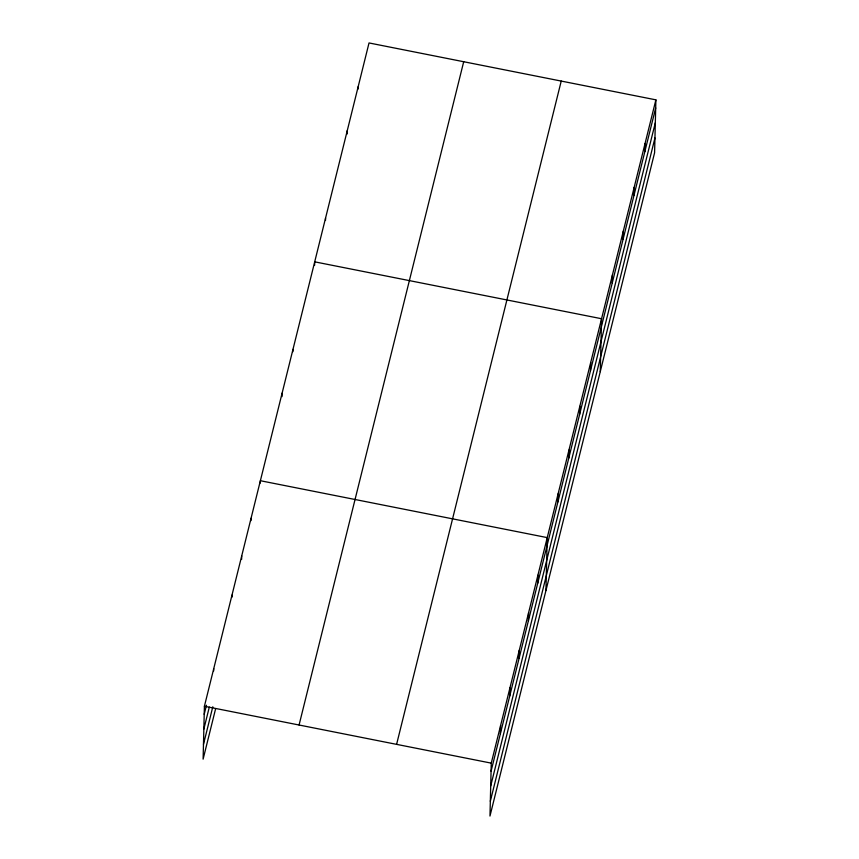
<?xml version="1.0" encoding="UTF-8"?>
<svg xmlns="http://www.w3.org/2000/svg" width="859" height="859" viewBox="0 0 859 859"><rect width="100%" height="100%" fill="white"/><g stroke="black" fill="none" stroke-linecap="round" stroke-linejoin="round"><path stroke-width="1.29" d="M655.889 99.848L491.262 763.136L489.974 816.05L654.59 152.762L655.889 99.848L369.026 42.95L204.41 706.238L203.111 759.152L215.652 708.611M213.676 670.965L213.73 668.656M232.306 596.941L232.359 594.632M241.637 559.359L241.723 555.891M250.989 520.618L251.053 518.31M260.32 483.026L260.374 480.718L547.237 537.616L545.937 590.53M282.02 396.633L282.106 393.164M292.919 351.696L292.973 349.388M314.619 265.302L314.705 261.834L601.558 318.732L600.269 371.646M325.518 220.366L325.572 218.057M347.219 133.972L347.304 130.504M358.106 89.035L358.171 86.727M500.389 733.629L500.593 725.554M509.72 696.037L509.924 687.962M519.051 658.456L519.244 650.381M528.382 620.874L528.575 612.789M537.713 583.282L537.906 575.208M557.899 501.924L558.103 493.839M568.765 458.148L568.969 450.062M579.632 414.36L579.836 406.286M590.498 370.583L590.691 362.509M612.231 283.03L612.424 274.955M623.097 239.253L623.29 231.178M633.963 195.476L634.157 187.402M644.83 151.699L645.023 143.625M204.206 714.323L206.461 705.25M203.841 729.108L209.317 707.075M203.476 744.356L212.807 706.774M299.072 725.017L463.699 61.73M396.6 744.356L561.228 81.068M491.069 771.21L655.696 107.923M490.704 786.006L655.331 122.719M490.328 801.254L654.955 137.966M204.41 706.238L491.262 763.136"/></g></svg>
